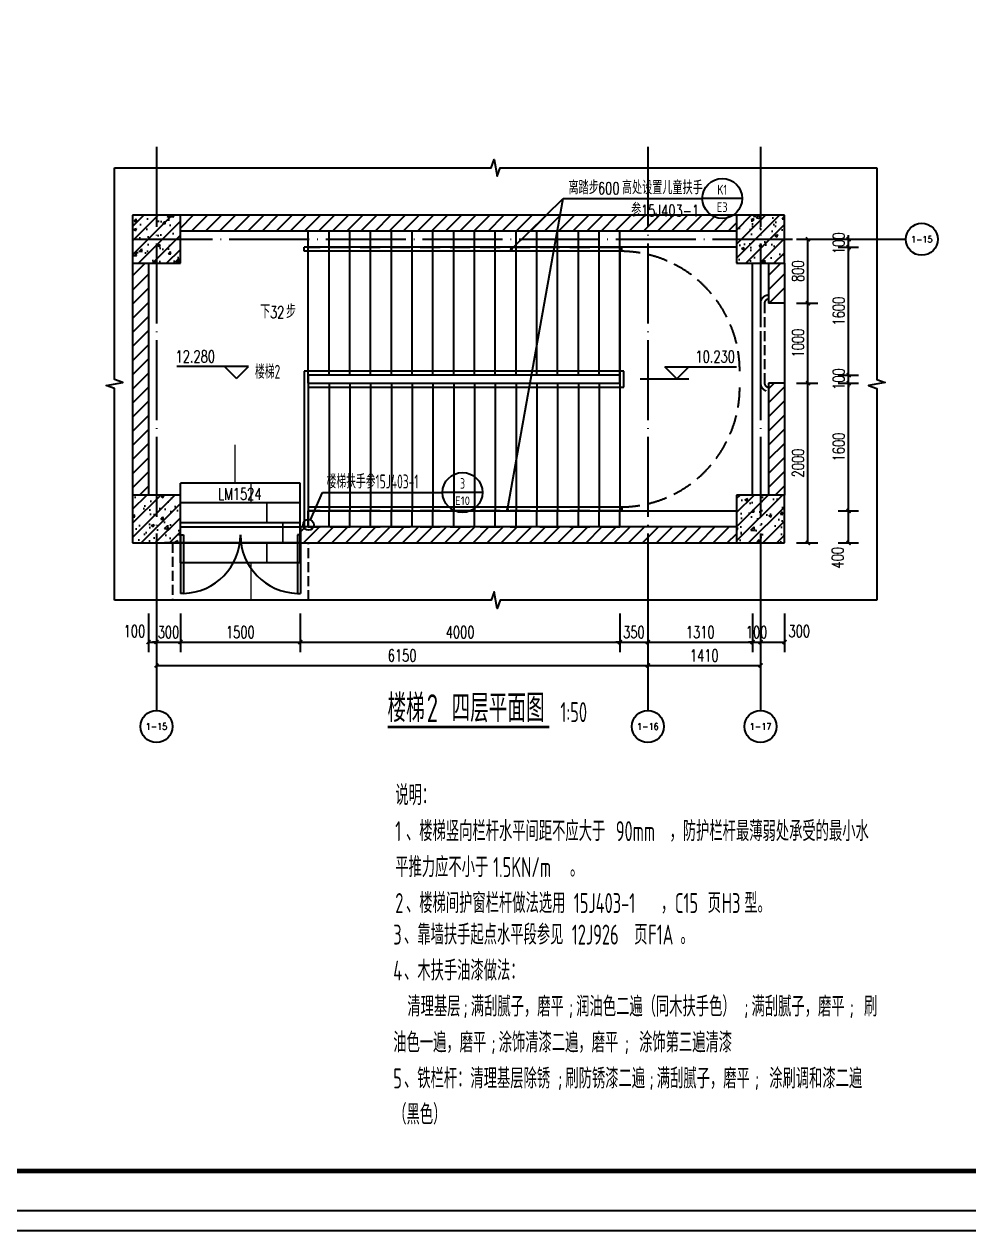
# Model space of a CAD drawing. Header units: millimetres. Extents: x -1048436 to -185795, y -983427 to 400387.
# Drawn here: x -566095 to -554272, y -688850 to -673750 of the extents above; entities that cross this region are included whole.
import ezdxf
from ezdxf.enums import TextEntityAlignment as Align

# ---------------------------------------------------------------- set-up
doc = ezdxf.new("R2010")
doc.units = ezdxf.units.MM
doc.header["$LTSCALE"] = 500
for name, pattern in [('( Dashed )', [0.75, 0.5, -0.25]), ('DASH', [0.35, 0.25, -0.1]), ('DOTE', [2.42, 2, -0.2, 0.02, -0.2])]:
    doc.linetypes.add(name, pattern=pattern)
for name, color, linetype in [('C-SHET-TTLB', 11, 'Continuous'), ('COLUMN', 254, 'Continuous'), ('DIM_LEAD', 3, 'Continuous'), ('DIM_SYMB', 3, 'Continuous'), ('PUB_DIM', 3, 'Continuous'), ('PUB_HATCH', 8, 'Continuous'), ('PUB_TEXT', 7, 'Continuous'), ('STAIR', 2, 'Continuous'), ('建-填充', 9, 'Continuous'), ('建-墙', 254, 'Continuous'), ('建-文字', 4, 'Continuous'), ('建-楼梯-扶手栏杆', 3, 'Continuous'), ('建-符号', 13, 'Continuous'), ('建-符号-门编号', 13, 'Continuous'), ('建-轴线', 16, 'DOTE'), ('建-门扇', 32, 'Continuous')]:
    doc.layers.add(name, color=color, linetype=linetype)
doc.styles.add('_TCH_AXIS', font='COMPLEX', dxfattribs={"bigfont": 'GBCBIG'})
doc.styles.add('_TCH_DIM', font='SIMPLEX', dxfattribs={"bigfont": 'GBCBIG'})
doc.styles.add('_TCH_DIM_T3', font='SIMPLEX', dxfattribs={"width": 0.705882, "bigfont": 'GBCBIG'})
doc.styles.add('_TCH_WINDOW', font='SIMPLEX', dxfattribs={"height": 3.5, "bigfont": 'GBCBIG'})
doc.styles.add('ECADI', font='hzs.shx', dxfattribs={"width": 0.7, "bigfont": 'hztxt.shx'})
doc.styles.add('XD2008', font='xd-hzs.shx', dxfattribs={"width": 0.7, "bigfont": 'xd-hztxt.shx'})
doc.dimstyles.new('_TCH_ARCH&&50', dxfattribs={"dimtxt": 148.75, "dimasz": 50, "dimexe": 125, "dimexo": 150, "dimgap": 50, "dimtad": 1, "dimdec": 0, "dimzin": 0, "dimdsep": 46, "dimtxsty": '_TCH_DIM_T3', "dimblk": 'ARCHTICK', "dimcen": 0.09, "dimclrt": 7, "dimazin": 2, "dimtfac": 1, "dimtdec": 0, "dimtix": 1, "dimtmove": 2, "dimatfit": 3, "dimldrblk": 'ARCHTICK', "dimfxl": 1, "dimtolj": 1, "dimtzin": 0, "dimarcsym": 0})
pattern_1 = [(45, (0, 89.76), (-88.388383, 88.388383), [])]
pattern_2 = [(45, (0, 0), (-88.388348, 88.388348), []), (50, (0, 0), (358.63009, -31.37607), [37.5, -412.5]), (355, (0, 0), (-69.37567, 376.09607), [30, -330]), (100.4514, (29.9, -2.6), (289.25469, 344.71977), [31.8701, -350.57106]), (46.1842, (0, 100), (533.62052, -82.7595), [56.25, -618.75]), (96.6356, (44.47, 93.1), (467.33135, 487.05894), [47.80514, -525.8565]), (351.1842, (0, 100), (467.33097, 487.0593), [45, -495]), (21, (50, 75), (298.45353, -201.30945), [37.5, -412.5]), (326, (50, 75), (121.65767, 362.57502), [30, -330]), (71.4514, (74.87, 58.22), (420.11131, 161.26525), [31.8701, -350.57106]), (37.5, (0, 0), (6.079928, 166.446927), [0, -326, 0, -335, 0, -331.25]), (7.5, (0, 0), (131.53477, 197.205856), [0, -191, 0, -318.5, 0, -126.25]), (327.5, (-111.5, 0), (266.911218, -11.277436), [0, -125, 0, -390, 0, -517.5]), (317.5, (-161.5, 0), (291.593085, 50.05249), [0, -162.5, 0, -259, 0, -367.5])]

# ---------------------------------------------------------------- blocks, each defined once
blk = doc.blocks.new('集团图框A1')
at = {"layer": 'C-SHET-TTLB'}
for points in [[(1095.85, -95.53), (1095.85, -699.53), (244.85, -699.53), (244.85, -95.53)], [(1090.85, -100.53), (1090.85, -694.53), (249.85, -694.53), (249.85, -100.53)]]:
    blk.add_lwpolyline(points, close=True, dxfattribs=at)
at = {"layer": 'C-SHET-TTLB', "const_width": 1.2}
blk.add_lwpolyline([(268.25, -110.53), (1080.85, -110.53), (1080.85, -684.53), (268.25, -684.53)], close=True, dxfattribs=at)
at = {"color": 2, "style": 'ECADI', "width": 0.7}
for tag, p in [('序号1', (1009.72, -381.88)), ('记要1', (1037.92, -381.9)), ('日期1', (1073.26, -381.71)), ('序号2', (1009.72, -387.77)), ('记要2', (1037.92, -387.79)), ('日期2', (1073.26, -387.6)), ('序号3', (1009.72, -393.63)), ('记要3', (1037.92, -393.65)), ('日期3', (1073.26, -393.46)), ('序号4', (1009.72, -399.51)), ('记要4', (1037.92, -399.53)), ('日期4', (1073.26, -399.35)), ('合作设计单位', (1042.53, -542.75)), ('审定人', (1041.84, -561.74)), ('审核人', (1041.84, -571.23)), ('设计总负责人', (1041.84, -580.99)), ('专业负责人', (1041.84, -591.72)), ('校对人', (1041.84, -601.96)), ('设计人', (1041.84, -611.83)), ('建设单位上', (1044.38, -619.93)), ('建设单位中', (1044.38, -623.89)), ('建设单位下', (1044.38, -627.74)), ('项目名称上', (1044.35, -632.3)), ('项目名称中', (1044.35, -636.38)), ('项目名称下', (1044.35, -640.33)), ('子项', (1043.59, -646.93)), ('图名上', (1044.47, -653.59)), ('图名中', (1044.47, -657.5)), ('图名下', (1044.47, -661.62)), ('工程编号', (1027.1, -667.58)), ('阶段', (1063.92, -667.61)), ('比例', (1025.96, -674.19)), ('专业', (1063.72, -673.97)), ('日期', (1026.1, -680.73)), ('图别、图号', (1066.05, -680.84))]:
    blk.add_attdef(tag, text='', height=3.5, dxfattribs=at).set_placement(p, align=Align.MIDDLE)
blk = doc.blocks.new('A1')
blk.add_blockref('集团图框A1', (-609654.51, -640037.88))
blk = doc.blocks.new('_ArchTick')
at = {"color": 0, "linetype": 'ByBlock', "const_width": 0.4}
blk.add_lwpolyline([(-0.5, -0.5), (0.5, 0.5)], dxfattribs=at)
blk = doc.blocks.new('*D253')
at = {"layer": 'Defpoints', "color": 0, "transparency": 16777216}
for p in [(-556579, -676442), (-556286, -676442), (-556579, -677242)]:
    blk.add_point(p, dxfattribs=at)
at = {"layer": 'PUB_DIM', "color": 0, "lineweight": -2, "transparency": 16777216}
for p, q in [((-556429, -676442), (-556161, -676442)), ((-556286, -677242), (-556286, -676442)), ((-556429, -677242), (-556161, -677242))]:
    blk.add_line(p, q, dxfattribs=at)
at = {"layer": 'PUB_DIM', "color": 0, "lineweight": -2, "transparency": 16777216, "xscale": 50, "yscale": 50, "zscale": 50}
for p, rotation in [((-556286, -676442), 90), ((-556286, -677242), 270)]:
    blk.add_blockref('_ArchTick', p, dxfattribs=dict(at, rotation=rotation))
at = {"layer": 'PUB_DIM', "color": 7, "transparency": 16777216, "insert": (-556410, -676842), "char_height": 148.8, "attachment_point": 5, "rotation": 90, "style": '_TCH_DIM_T3'}
blk.add_mtext('\\A1;800', dxfattribs=at)
blk = doc.blocks.new('*D254')
at = {"layer": 'Defpoints', "color": 0, "transparency": 16777216}
for p in [(-556579, -677242), (-556286, -677242), (-556579, -678242)]:
    blk.add_point(p, dxfattribs=at)
at = {"layer": 'PUB_DIM', "color": 0, "lineweight": -2, "transparency": 16777216}
for p, q in [((-556429, -677242), (-556161, -677242)), ((-556286, -678242), (-556286, -677242)), ((-556429, -678242), (-556161, -678242))]:
    blk.add_line(p, q, dxfattribs=at)
at = {"layer": 'PUB_DIM', "color": 0, "lineweight": -2, "transparency": 16777216, "xscale": 50, "yscale": 50, "zscale": 50}
for p, rotation in [((-556286, -677242), 90), ((-556286, -678242), 270)]:
    blk.add_blockref('_ArchTick', p, dxfattribs=dict(at, rotation=rotation))
at = {"layer": 'PUB_DIM', "color": 7, "transparency": 16777216, "insert": (-556410, -677742), "char_height": 148.8, "attachment_point": 5, "rotation": 90, "style": '_TCH_DIM_T3'}
blk.add_mtext('\\A1;1000', dxfattribs=at)
blk = doc.blocks.new('*D255')
at = {"layer": 'Defpoints', "color": 0, "transparency": 16777216}
for p in [(-556579, -678242), (-556286, -678242), (-556579, -680242)]:
    blk.add_point(p, dxfattribs=at)
at = {"layer": 'PUB_DIM', "color": 0, "lineweight": -2, "transparency": 16777216}
for p, q in [((-556429, -678242), (-556161, -678242)), ((-556286, -680242), (-556286, -678242)), ((-556429, -680242), (-556161, -680242))]:
    blk.add_line(p, q, dxfattribs=at)
at = {"layer": 'PUB_DIM', "color": 0, "lineweight": -2, "transparency": 16777216, "xscale": 50, "yscale": 50, "zscale": 50}
for p, rotation in [((-556286, -678242), 90), ((-556286, -680242), 270)]:
    blk.add_blockref('_ArchTick', p, dxfattribs=dict(at, rotation=rotation))
at = {"layer": 'PUB_DIM', "color": 7, "transparency": 16777216, "insert": (-556410, -679242), "char_height": 148.8, "attachment_point": 5, "rotation": 90, "style": '_TCH_DIM_T3'}
blk.add_mtext('\\A1;2000', dxfattribs=at)
blk = doc.blocks.new('*D2613')
at = {"layer": 'Defpoints', "color": 0, "transparency": 16777216}
for p in [(-564439, -681549), (-558289, -681549), (-558289, -681775)]:
    blk.add_point(p, dxfattribs=at)
at = {"layer": 'PUB_DIM', "color": 0, "lineweight": -2, "transparency": 16777216}
for p, q in [((-564439, -681699), (-564439, -681900)), ((-558289, -681699), (-558289, -681900)), ((-564439, -681775), (-558289, -681775))]:
    blk.add_line(p, q, dxfattribs=at)
at = {"layer": 'PUB_DIM', "color": 0, "lineweight": -2, "transparency": 16777216, "xscale": 50, "yscale": 50, "zscale": 50, "rotation": 180}
blk.add_blockref('_ArchTick', (-564439, -681775), dxfattribs=at)
at = {"layer": 'PUB_DIM', "color": 0, "lineweight": -2, "transparency": 16777216, "xscale": 50, "yscale": 50, "zscale": 50}
blk.add_blockref('_ArchTick', (-558289, -681775), dxfattribs=at)
at = {"layer": 'PUB_DIM', "color": 7, "transparency": 16777216, "insert": (-561364, -681651), "char_height": 148.8, "attachment_point": 5, "style": '_TCH_DIM_T3'}
blk.add_mtext('\\A1;6150', dxfattribs=at)
blk = doc.blocks.new('*D2614')
at = {"layer": 'Defpoints', "color": 0, "transparency": 16777216}
for p in [(-558289, -681549), (-556879, -681549), (-556879, -681775)]:
    blk.add_point(p, dxfattribs=at)
at = {"layer": 'PUB_DIM', "color": 0, "lineweight": -2, "transparency": 16777216}
for p, q in [((-558289, -681699), (-558289, -681900)), ((-556879, -681699), (-556879, -681900)), ((-558289, -681775), (-556879, -681775))]:
    blk.add_line(p, q, dxfattribs=at)
at = {"layer": 'PUB_DIM', "color": 0, "lineweight": -2, "transparency": 16777216, "xscale": 50, "yscale": 50, "zscale": 50, "rotation": 180}
blk.add_blockref('_ArchTick', (-558289, -681775), dxfattribs=at)
at = {"layer": 'PUB_DIM', "color": 0, "lineweight": -2, "transparency": 16777216, "xscale": 50, "yscale": 50, "zscale": 50}
blk.add_blockref('_ArchTick', (-556879, -681775), dxfattribs=at)
at = {"layer": 'PUB_DIM', "color": 7, "transparency": 16777216, "insert": (-557584, -681651), "char_height": 148.8, "attachment_point": 5, "style": '_TCH_DIM_T3'}
blk.add_mtext('\\A1;1410', dxfattribs=at)
blk = doc.blocks.new('*D2615')
at = {"layer": 'Defpoints', "color": 0, "transparency": 16777216}
for p in [(-564539, -680976), (-564439, -680976), (-564439, -681482)]:
    blk.add_point(p, dxfattribs=at)
at = {"layer": 'PUB_DIM', "color": 0, "lineweight": -2, "transparency": 16777216}
for p, q in [((-564539, -681126), (-564539, -681607)), ((-564439, -681126), (-564439, -681607)), ((-564539, -681482), (-564439, -681482))]:
    blk.add_line(p, q, dxfattribs=at)
at = {"layer": 'PUB_DIM', "color": 0, "lineweight": -2, "transparency": 16777216, "xscale": 50, "yscale": 50, "zscale": 50, "rotation": 180}
blk.add_blockref('_ArchTick', (-564539, -681482), dxfattribs=at)
at = {"layer": 'PUB_DIM', "color": 0, "lineweight": -2, "transparency": 16777216, "xscale": 50, "yscale": 50, "zscale": 50}
blk.add_blockref('_ArchTick', (-564439, -681482), dxfattribs=at)
at = {"layer": 'PUB_DIM', "color": 7, "transparency": 16777216, "insert": (-564714, -681345), "char_height": 148.8, "attachment_point": 5, "style": '_TCH_DIM_T3'}
blk.add_mtext('\\A1;100', dxfattribs=at)
blk = doc.blocks.new('*D2616')
at = {"layer": 'Defpoints', "color": 0, "transparency": 16777216}
for p in [(-564439, -680976), (-564139, -680976), (-564139, -681482)]:
    blk.add_point(p, dxfattribs=at)
at = {"layer": 'PUB_DIM', "color": 0, "lineweight": -2, "transparency": 16777216}
for p, q in [((-564439, -681126), (-564439, -681607)), ((-564139, -681126), (-564139, -681607)), ((-564439, -681482), (-564489, -681482)), ((-564439, -681482), (-564139, -681482)), ((-564139, -681482), (-564089, -681482))]:
    blk.add_line(p, q, dxfattribs=at)
at = {"layer": 'PUB_DIM', "color": 0, "lineweight": -2, "transparency": 16777216, "xscale": 50, "yscale": 50, "zscale": 50}
blk.add_blockref('_ArchTick', (-564439, -681482), dxfattribs=at)
at = {"layer": 'PUB_DIM', "color": 0, "lineweight": -2, "transparency": 16777216, "xscale": 50, "yscale": 50, "zscale": 50, "rotation": 180}
blk.add_blockref('_ArchTick', (-564139, -681482), dxfattribs=at)
at = {"layer": 'PUB_DIM', "color": 7, "transparency": 16777216, "insert": (-564289, -681358), "char_height": 148.8, "attachment_point": 5, "style": '_TCH_DIM_T3'}
blk.add_mtext('\\A1;300', dxfattribs=at)
blk = doc.blocks.new('*D2617')
at = {"layer": 'Defpoints', "color": 0, "transparency": 16777216}
for p in [(-564139, -680976), (-562639, -680976), (-562639, -681482)]:
    blk.add_point(p, dxfattribs=at)
at = {"layer": 'PUB_DIM', "color": 0, "lineweight": -2, "transparency": 16777216}
for p, q in [((-564139, -681126), (-564139, -681607)), ((-562639, -681126), (-562639, -681607)), ((-564139, -681482), (-562639, -681482))]:
    blk.add_line(p, q, dxfattribs=at)
at = {"layer": 'PUB_DIM', "color": 0, "lineweight": -2, "transparency": 16777216, "xscale": 50, "yscale": 50, "zscale": 50, "rotation": 180}
blk.add_blockref('_ArchTick', (-564139, -681482), dxfattribs=at)
at = {"layer": 'PUB_DIM', "color": 0, "lineweight": -2, "transparency": 16777216, "xscale": 50, "yscale": 50, "zscale": 50}
blk.add_blockref('_ArchTick', (-562639, -681482), dxfattribs=at)
at = {"layer": 'PUB_DIM', "color": 7, "transparency": 16777216, "insert": (-563389, -681358), "char_height": 148.8, "attachment_point": 5, "style": '_TCH_DIM_T3'}
blk.add_mtext('\\A1;1500', dxfattribs=at)
blk = doc.blocks.new('*D2618')
at = {"layer": 'Defpoints', "color": 0, "transparency": 16777216}
for p in [(-562639, -680976), (-558639, -680976), (-558639, -681482)]:
    blk.add_point(p, dxfattribs=at)
at = {"layer": 'PUB_DIM', "color": 0, "lineweight": -2, "transparency": 16777216}
for p, q in [((-562639, -681126), (-562639, -681607)), ((-558639, -681126), (-558639, -681607)), ((-562639, -681482), (-558639, -681482))]:
    blk.add_line(p, q, dxfattribs=at)
at = {"layer": 'PUB_DIM', "color": 0, "lineweight": -2, "transparency": 16777216, "xscale": 50, "yscale": 50, "zscale": 50, "rotation": 180}
blk.add_blockref('_ArchTick', (-562639, -681482), dxfattribs=at)
at = {"layer": 'PUB_DIM', "color": 0, "lineweight": -2, "transparency": 16777216, "xscale": 50, "yscale": 50, "zscale": 50}
blk.add_blockref('_ArchTick', (-558639, -681482), dxfattribs=at)
at = {"layer": 'PUB_DIM', "color": 7, "transparency": 16777216, "insert": (-560639, -681358), "char_height": 148.8, "attachment_point": 5, "style": '_TCH_DIM_T3'}
blk.add_mtext('\\A1;4000', dxfattribs=at)
blk = doc.blocks.new('*D2619')
at = {"layer": 'Defpoints', "color": 0, "transparency": 16777216}
for p in [(-558639, -680976), (-558289, -680976), (-558289, -681482)]:
    blk.add_point(p, dxfattribs=at)
at = {"layer": 'PUB_DIM', "color": 0, "lineweight": -2, "transparency": 16777216}
for p, q in [((-558639, -681126), (-558639, -681607)), ((-558289, -681126), (-558289, -681607)), ((-558639, -681482), (-558689, -681482)), ((-558639, -681482), (-558289, -681482)), ((-558289, -681482), (-558239, -681482))]:
    blk.add_line(p, q, dxfattribs=at)
at = {"layer": 'PUB_DIM', "color": 0, "lineweight": -2, "transparency": 16777216, "xscale": 50, "yscale": 50, "zscale": 50}
blk.add_blockref('_ArchTick', (-558639, -681482), dxfattribs=at)
at = {"layer": 'PUB_DIM', "color": 0, "lineweight": -2, "transparency": 16777216, "xscale": 50, "yscale": 50, "zscale": 50, "rotation": 180}
blk.add_blockref('_ArchTick', (-558289, -681482), dxfattribs=at)
at = {"layer": 'PUB_DIM', "color": 7, "transparency": 16777216, "insert": (-558464, -681358), "char_height": 148.8, "attachment_point": 5, "style": '_TCH_DIM_T3'}
blk.add_mtext('\\A1;350', dxfattribs=at)
blk = doc.blocks.new('*D2620')
at = {"layer": 'Defpoints', "color": 0, "transparency": 16777216}
for p in [(-558289, -680976), (-556979, -680976), (-556979, -681482)]:
    blk.add_point(p, dxfattribs=at)
at = {"layer": 'PUB_DIM', "color": 0, "lineweight": -2, "transparency": 16777216}
for p, q in [((-558289, -681126), (-558289, -681607)), ((-556979, -681126), (-556979, -681607)), ((-558289, -681482), (-556979, -681482))]:
    blk.add_line(p, q, dxfattribs=at)
at = {"layer": 'PUB_DIM', "color": 0, "lineweight": -2, "transparency": 16777216, "xscale": 50, "yscale": 50, "zscale": 50, "rotation": 180}
blk.add_blockref('_ArchTick', (-558289, -681482), dxfattribs=at)
at = {"layer": 'PUB_DIM', "color": 0, "lineweight": -2, "transparency": 16777216, "xscale": 50, "yscale": 50, "zscale": 50}
blk.add_blockref('_ArchTick', (-556979, -681482), dxfattribs=at)
at = {"layer": 'PUB_DIM', "color": 7, "transparency": 16777216, "insert": (-557634, -681358), "char_height": 148.8, "attachment_point": 5, "style": '_TCH_DIM_T3'}
blk.add_mtext('\\A1;1310', dxfattribs=at)
blk = doc.blocks.new('*D2621')
at = {"layer": 'Defpoints', "color": 0, "transparency": 16777216}
for p in [(-556979, -680976), (-556879, -680976), (-556879, -681482)]:
    blk.add_point(p, dxfattribs=at)
at = {"layer": 'PUB_DIM', "color": 0, "lineweight": -2, "transparency": 16777216}
for p, q in [((-556979, -681126), (-556979, -681607)), ((-556879, -681126), (-556879, -681607)), ((-556979, -681482), (-557029, -681482)), ((-556979, -681482), (-556879, -681482)), ((-556879, -681482), (-556829, -681482))]:
    blk.add_line(p, q, dxfattribs=at)
at = {"layer": 'PUB_DIM', "color": 0, "lineweight": -2, "transparency": 16777216, "xscale": 50, "yscale": 50, "zscale": 50}
blk.add_blockref('_ArchTick', (-556979, -681482), dxfattribs=at)
at = {"layer": 'PUB_DIM', "color": 0, "lineweight": -2, "transparency": 16777216, "xscale": 50, "yscale": 50, "zscale": 50, "rotation": 180}
blk.add_blockref('_ArchTick', (-556879, -681482), dxfattribs=at)
at = {"layer": 'PUB_DIM', "color": 7, "transparency": 16777216, "insert": (-556929, -681358), "char_height": 148.8, "attachment_point": 5, "style": '_TCH_DIM_T3'}
blk.add_mtext('\\A1;100', dxfattribs=at)
blk = doc.blocks.new('*D2622')
at = {"layer": 'Defpoints', "color": 0, "transparency": 16777216}
for p in [(-556879, -680976), (-556579, -680976), (-556579, -681482)]:
    blk.add_point(p, dxfattribs=at)
at = {"layer": 'PUB_DIM', "color": 0, "lineweight": -2, "transparency": 16777216}
for p, q in [((-556879, -681126), (-556879, -681607)), ((-556579, -681126), (-556579, -681607)), ((-556879, -681482), (-556579, -681482))]:
    blk.add_line(p, q, dxfattribs=at)
at = {"layer": 'PUB_DIM', "color": 0, "lineweight": -2, "transparency": 16777216, "xscale": 50, "yscale": 50, "zscale": 50, "rotation": 180}
blk.add_blockref('_ArchTick', (-556879, -681482), dxfattribs=at)
at = {"layer": 'PUB_DIM', "color": 0, "lineweight": -2, "transparency": 16777216, "xscale": 50, "yscale": 50, "zscale": 50}
blk.add_blockref('_ArchTick', (-556579, -681482), dxfattribs=at)
at = {"layer": 'PUB_DIM', "color": 7, "transparency": 16777216, "insert": (-556394, -681345), "char_height": 148.8, "attachment_point": 5, "style": '_TCH_DIM_T3'}
blk.add_mtext('\\A1;300', dxfattribs=at)
blk = doc.blocks.new('*D2623')
at = {"layer": 'Defpoints', "color": 0, "transparency": 16777216}
for p in [(-556058, -676442), (-555777, -676442), (-556058, -676542)]:
    blk.add_point(p, dxfattribs=at)
at = {"layer": 'PUB_DIM', "color": 0, "lineweight": -2, "transparency": 16777216}
for p, q in [((-555908, -676442), (-555652, -676442)), ((-555777, -676442), (-555777, -676392)), ((-555777, -676542), (-555777, -676442)), ((-555908, -676542), (-555652, -676542)), ((-555777, -676542), (-555777, -676592))]:
    blk.add_line(p, q, dxfattribs=at)
at = {"layer": 'PUB_DIM', "color": 0, "lineweight": -2, "transparency": 16777216, "xscale": 50, "yscale": 50, "zscale": 50}
for p, rotation in [((-555777, -676442), 270), ((-555777, -676542), 90)]:
    blk.add_blockref('_ArchTick', p, dxfattribs=dict(at, rotation=rotation))
at = {"layer": 'PUB_DIM', "color": 7, "transparency": 16777216, "insert": (-555901, -676492), "char_height": 148.8, "attachment_point": 5, "rotation": 90, "style": '_TCH_DIM_T3'}
blk.add_mtext('\\A1;100', dxfattribs=at)
blk = doc.blocks.new('*D2624')
at = {"layer": 'Defpoints', "color": 0, "transparency": 16777216}
for p in [(-556058, -676542), (-555777, -676542), (-556058, -678142)]:
    blk.add_point(p, dxfattribs=at)
at = {"layer": 'PUB_DIM', "color": 0, "lineweight": -2, "transparency": 16777216}
for p, q in [((-555908, -676542), (-555652, -676542)), ((-555777, -678142), (-555777, -676542)), ((-555908, -678142), (-555652, -678142))]:
    blk.add_line(p, q, dxfattribs=at)
at = {"layer": 'PUB_DIM', "color": 0, "lineweight": -2, "transparency": 16777216, "xscale": 50, "yscale": 50, "zscale": 50}
for p, rotation in [((-555777, -676542), 90), ((-555777, -678142), 270)]:
    blk.add_blockref('_ArchTick', p, dxfattribs=dict(at, rotation=rotation))
at = {"layer": 'PUB_DIM', "color": 7, "transparency": 16777216, "insert": (-555901, -677342), "char_height": 148.8, "attachment_point": 5, "rotation": 90, "style": '_TCH_DIM_T3'}
blk.add_mtext('\\A1;1600', dxfattribs=at)
blk = doc.blocks.new('*D2625')
at = {"layer": 'Defpoints', "color": 0, "transparency": 16777216}
for p in [(-556058, -678142), (-556058, -678242), (-555777, -678142)]:
    blk.add_point(p, dxfattribs=at)
at = {"layer": 'PUB_DIM', "color": 0, "lineweight": -2, "transparency": 16777216}
for p, q in [((-555777, -678142), (-555777, -678092)), ((-555908, -678142), (-555652, -678142)), ((-555908, -678242), (-555652, -678242)), ((-555777, -678242), (-555777, -678142)), ((-555777, -678242), (-555777, -678292))]:
    blk.add_line(p, q, dxfattribs=at)
at = {"layer": 'PUB_DIM', "color": 0, "lineweight": -2, "transparency": 16777216, "xscale": 50, "yscale": 50, "zscale": 50}
for p, rotation in [((-555777, -678142), 270), ((-555777, -678242), 90)]:
    blk.add_blockref('_ArchTick', p, dxfattribs=dict(at, rotation=rotation))
at = {"layer": 'PUB_DIM', "color": 7, "transparency": 16777216, "insert": (-555901, -678192), "char_height": 148.8, "attachment_point": 5, "rotation": 90, "style": '_TCH_DIM_T3'}
blk.add_mtext('\\A1;100', dxfattribs=at)
blk = doc.blocks.new('*D2626')
at = {"layer": 'Defpoints', "color": 0, "transparency": 16777216}
for p in [(-556058, -678242), (-555777, -678242), (-556058, -679842)]:
    blk.add_point(p, dxfattribs=at)
at = {"layer": 'PUB_DIM', "color": 0, "lineweight": -2, "transparency": 16777216}
for p, q in [((-555908, -678242), (-555652, -678242)), ((-555777, -679842), (-555777, -678242)), ((-555908, -679842), (-555652, -679842))]:
    blk.add_line(p, q, dxfattribs=at)
at = {"layer": 'PUB_DIM', "color": 0, "lineweight": -2, "transparency": 16777216, "xscale": 50, "yscale": 50, "zscale": 50}
for p, rotation in [((-555777, -678242), 90), ((-555777, -679842), 270)]:
    blk.add_blockref('_ArchTick', p, dxfattribs=dict(at, rotation=rotation))
at = {"layer": 'PUB_DIM', "color": 7, "transparency": 16777216, "insert": (-555901, -679042), "char_height": 148.8, "attachment_point": 5, "rotation": 90, "style": '_TCH_DIM_T3'}
blk.add_mtext('\\A1;1600', dxfattribs=at)
blk = doc.blocks.new('*D2627')
at = {"layer": 'Defpoints', "color": 0, "transparency": 16777216}
for p in [(-556058, -679842), (-555777, -679842), (-556058, -680242)]:
    blk.add_point(p, dxfattribs=at)
at = {"layer": 'PUB_DIM', "color": 0, "lineweight": -2, "transparency": 16777216}
for p, q in [((-555908, -679842), (-555652, -679842)), ((-555777, -680242), (-555777, -679842)), ((-555908, -680242), (-555652, -680242))]:
    blk.add_line(p, q, dxfattribs=at)
at = {"layer": 'PUB_DIM', "color": 0, "lineweight": -2, "transparency": 16777216, "xscale": 50, "yscale": 50, "zscale": 50}
for p, rotation in [((-555777, -679842), 90), ((-555777, -680242), 270)]:
    blk.add_blockref('_ArchTick', p, dxfattribs=dict(at, rotation=rotation))
at = {"layer": 'PUB_DIM', "color": 7, "transparency": 16777216, "insert": (-555914, -680427), "char_height": 148.8, "attachment_point": 5, "rotation": 90, "style": '_TCH_DIM_T3'}
blk.add_mtext('\\A1;400', dxfattribs=at)

msp = doc.modelspace()

# ---------------------------------------------------------------- hatches: boundary and pattern name
at = {"layer": 'PUB_HATCH'}
h = msp.add_hatch(dxfattribs=at)
h.set_pattern_fill('钢筋混凝土', color=256, scale=50, style=0)
h.set_pattern_definition(pattern_2)
h.paths.add_polyline_path([(-564738.1, -676142.2), (-564738.1, -676742.2), (-564138.1, -676742.2), (-564138.1, -676142.2)])
h = msp.add_hatch(dxfattribs=at)
h.set_pattern_fill('钢筋混凝土', color=256, scale=50, style=0)
h.set_pattern_definition(pattern_2)
h.paths.add_polyline_path([(-557179.1, -676142.5), (-557179.1, -676742.5), (-556579.1, -676742.5), (-556579.1, -676142.5)])
h = msp.add_hatch(dxfattribs=at)
h.set_pattern_fill('钢筋混凝土', color=256, scale=50, style=0)
h.set_pattern_definition(pattern_2)
h.paths.add_polyline_path([(-564738.1, -680242.2), (-564138.1, -680242.2), (-564138.1, -679642.2), (-564738.1, -679642.2)])
h = msp.add_hatch(dxfattribs=at)
h.set_pattern_fill('钢筋混凝土', color=256, scale=50, style=0)
h.set_pattern_definition(pattern_2)
h.paths.add_polyline_path([(-557179.1, -679642.2), (-557179.1, -680242.2), (-556579.1, -680242.2), (-556579.1, -679642.2)])
at = {"layer": '建-填充'}
h = msp.add_hatch(dxfattribs=at)
h.set_pattern_fill('普通砖', color=256, scale=50, style=0)
h.set_pattern_definition(pattern_1)
h.paths.add_polyline_path([(-564138.1, -676142.2), (-564138.1, -676342.2), (-557179.1, -676342.2), (-557179.1, -676142.5), (-556683.9, -676142.5), (-556683.9, -676142.2)])
h = msp.add_hatch(dxfattribs=at)
h.set_pattern_fill('普通砖', color=256, scale=50, style=0)
h.set_pattern_definition(pattern_1)
h.paths.add_polyline_path([(-564738.1, -679642.2), (-564538.1, -679642.2), (-564538.1, -676742.2), (-564738.1, -676742.2)])
h = msp.add_hatch(dxfattribs=at)
h.set_pattern_fill('普通砖', color=256, scale=50, style=0)
h.set_pattern_definition(pattern_1)
h.paths.add_polyline_path([(-556579.1, -676742.5), (-556779.1, -676742.5), (-556779.1, -677242.2), (-556579.1, -677242.2)])
h = msp.add_hatch(dxfattribs=at)
h.set_pattern_fill('普通砖', color=256, scale=50, style=0)
h.set_pattern_definition(pattern_1)
h.paths.add_polyline_path([(-556779.1, -679642.2), (-556579.1, -679642.2), (-556579.1, -678242.2), (-556779.1, -678242.2)])
h = msp.add_hatch(dxfattribs=at)
h.set_pattern_fill('普通砖', color=256, scale=50, style=0)
h.set_pattern_definition(pattern_1)
h.paths.add_polyline_path([(-557179.1, -680242.2), (-557179.1, -680042.2), (-562638.1, -680042.2), (-562638.1, -680242.2)])

# ---------------------------------------------------------------- linework, layer by layer
msp.add_line((-556579.1, -676742.2), (-556579.1, -679542.2))
at = {"const_width": 20}
msp.add_lwpolyline([(-563456, -679013.6), (-563456, -679492.2), (-563256, -679492.2), (-563256, -679742.2), (-563056, -679742.2), (-563056, -679992.2), (-562856, -679992.2), (-562856, -680242.2), (-563056, -680242.2), (-563056, -680492.2), (-563256, -680492.2), (-563256, -680957.4)], dxfattribs=at)
at = {"layer": 'COLUMN'}
for p, q in [((-564738.1, -676142.2), (-564738.1, -676742.2)), ((-564138.1, -676142.2), (-564738.1, -676142.2)), ((-564138.1, -676742.2), (-564138.1, -676142.2)), ((-557179.1, -676142.5), (-557179.1, -676742.5)), ((-556579.1, -676142.5), (-557179.1, -676142.5)), ((-556579.1, -676742.5), (-556579.1, -676142.5)), ((-564738.1, -676742.2), (-564138.1, -676742.2)), ((-557179.1, -676742.5), (-556579.1, -676742.5)), ((-564138.1, -679642.2), (-564738.1, -679642.2)), ((-564738.1, -679642.2), (-564738.1, -680242.2)), ((-564138.1, -680242.2), (-564138.1, -679642.2)), ((-557179.1, -679642.2), (-557179.1, -680242.2)), ((-556579.1, -679642.2), (-557179.1, -679642.2)), ((-556579.1, -680242.2), (-556579.1, -679642.2)), ((-564738.1, -680242.2), (-564138.1, -680242.2)), ((-557179.1, -680242.2), (-556579.1, -680242.2))]:
    msp.add_line(p, q, dxfattribs=at)
at = {"layer": 'DIM_LEAD'}
for p, q in [((-560046.6, -679824.5), (-559348.9, -675931.6)), ((-559997.3, -676565.9), (-559348.9, -675931.6)), ((-559348.9, -675931.6), (-557608.2, -675931.6))]:
    msp.add_line(p, q, dxfattribs=at)
at = {"layer": 'DIM_LEAD', "const_width": 20}
for points in [[(-560004.4, -676572.9, 1), (-559990.1, -676558.9, 1)], [(-560048.3, -679834.3, 1), (-560044.8, -679814.6, 1)]]:
    msp.add_lwpolyline(points, format="xyb", close=True, dxfattribs=at)
at = {"layer": 'DIM_SYMB'}
msp.add_lwpolyline([(-562669.1, -677342.2, 0, 0, 0), (-557839.1, -677342.2, 0, 0, 0), (-557839.1, -679042.2, 0, 0, 0), (-562259.1, -679042.2, 40, 0, 0), (-562409.1, -679042.2, 0, 0, 0)], format="xyseb", dxfattribs=at)
at = {"layer": 'PUB_HATCH', "color": 8, "linetype": 'DASH', "ltscale": 2}
for centre, start, end in [((-558639.1, -678092.2), 0, 90), ((-558639.1, -678292.2), 270, 0)]:
    msp.add_arc(centre, 1500, start, end, dxfattribs=at)
at = {"layer": 'STAIR', "linetype": '( Dashed )'}
for p, q in [((-558639.1, -676342.2), (-562539.1, -676342.2)), ((-562539.1, -676543.3), (-562539.1, -676342.2)), ((-562279.1, -676543.3), (-562279.1, -676342.2)), ((-562019.1, -676543.3), (-562019.1, -676342.2)), ((-561759.1, -676543.3), (-561759.1, -676342.2)), ((-561499.1, -676543.3), (-561499.1, -676342.2)), ((-561239.1, -676543.3), (-561239.1, -676342.2)), ((-560979.1, -676543.3), (-560979.1, -676342.2)), ((-560719.1, -676543.3), (-560719.1, -676342.2)), ((-560459.1, -676543.3), (-560459.1, -676342.2)), ((-560199.1, -676543.3), (-560199.1, -676342.2)), ((-559939.1, -676543.3), (-559939.1, -676342.2)), ((-559679.1, -676543.3), (-559679.1, -676342.2)), ((-559419.1, -676543.3), (-559419.1, -676342.2)), ((-559159.1, -676543.3), (-559159.1, -676342.2)), ((-558899.1, -676543.3), (-558899.1, -676342.2)), ((-558639.1, -676543.3), (-558639.1, -676342.2)), ((-558639.1, -676543.3), (-562539.1, -676543.3)), ((-558639.1, -679842.2), (-562539.1, -679842.2)), ((-562539.1, -680043.3), (-562539.1, -679842.2)), ((-562279.1, -680043.3), (-562279.1, -679842.2)), ((-562019.1, -680043.3), (-562019.1, -679842.2)), ((-561759.1, -680043.3), (-561759.1, -679842.2)), ((-561499.1, -680043.3), (-561499.1, -679842.2)), ((-561239.1, -680043.3), (-561239.1, -679842.2)), ((-560979.1, -680043.3), (-560979.1, -679842.2)), ((-560719.1, -680043.3), (-560719.1, -679842.2)), ((-560459.1, -680043.3), (-560459.1, -679842.2)), ((-560199.1, -680043.3), (-560199.1, -679842.2)), ((-559939.1, -680043.3), (-559939.1, -679842.2)), ((-559679.1, -680043.3), (-559679.1, -679842.2)), ((-559419.1, -680043.3), (-559419.1, -679842.2)), ((-559159.1, -680043.3), (-559159.1, -679842.2)), ((-558899.1, -680043.3), (-558899.1, -679842.2)), ((-558639.1, -680043.3), (-558639.1, -679842.2)), ((-558639.1, -680043.3), (-562539.1, -680043.3))]:
    msp.add_line(p, q, dxfattribs=at)
at = {"layer": 'STAIR'}
for p, q in [((-558614.1, -676542.2), (-562589.1, -676542.2)), ((-562589.1, -676592.2), (-562589.1, -676542.2)), ((-558614.1, -676592.2), (-562589.1, -676592.2)), ((-558639.1, -676542.2), (-562539.1, -676542.2)), ((-562539.1, -678142.2), (-562539.1, -676542.2)), ((-562279.1, -678142.2), (-562279.1, -676542.2)), ((-562019.1, -678142.2), (-562019.1, -676542.2)), ((-561759.1, -678142.2), (-561759.1, -676542.2)), ((-561499.1, -678142.2), (-561499.1, -676542.2)), ((-561239.1, -678142.2), (-561239.1, -676542.2)), ((-560979.1, -678142.2), (-560979.1, -676542.2)), ((-560719.1, -678142.2), (-560719.1, -676542.2)), ((-560459.1, -678142.2), (-560459.1, -676542.2)), ((-560199.1, -678142.2), (-560199.1, -676542.2)), ((-559939.1, -678142.2), (-559939.1, -676542.2)), ((-559679.1, -678142.2), (-559679.1, -676542.2)), ((-559419.1, -678142.2), (-559419.1, -676542.2)), ((-559159.1, -678142.2), (-559159.1, -676542.2)), ((-558899.1, -678142.2), (-558899.1, -676542.2)), ((-557179.1, -676542.2), (-558639.1, -676542.2)), ((-558639.1, -676542.2), (-558639.1, -679842.2)), ((-558639.1, -678142.2), (-558639.1, -676542.2)), ((-558614.1, -676592.2), (-558614.1, -676542.2)), ((-556979.1, -679642.2), (-556979.1, -676742.5)), ((-558589.1, -678092.2), (-562589.1, -678092.2)), ((-562589.1, -678092.2), (-562589.1, -680042.2)), ((-558589.1, -678292.2), (-558589.1, -678092.2)), ((-562539.1, -678242.2), (-562539.1, -678142.2)), ((-558639.1, -678142.2), (-562539.1, -678142.2)), ((-558639.1, -678142.2), (-562539.1, -678142.2)), ((-562539.1, -678142.2), (-562539.1, -680042.2)), ((-562539.1, -678242.2), (-558639.1, -678242.2)), ((-562539.1, -678242.2), (-562539.1, -679842.2)), ((-562539.1, -678242.2), (-558639.1, -678242.2)), ((-562539.1, -678242.2), (-562539.1, -678292.2)), ((-562279.1, -678242.2), (-562279.1, -679842.2)), ((-562019.1, -678242.2), (-562019.1, -679842.2)), ((-561759.1, -678242.2), (-561759.1, -679842.2)), ((-561499.1, -678242.2), (-561499.1, -679842.2)), ((-561239.1, -678242.2), (-561239.1, -679842.2)), ((-560979.1, -678242.2), (-560979.1, -679842.2)), ((-560719.1, -678242.2), (-560719.1, -679842.2)), ((-560459.1, -678242.2), (-560459.1, -679842.2)), ((-560199.1, -678242.2), (-560199.1, -679842.2)), ((-559939.1, -678242.2), (-559939.1, -679842.2)), ((-559679.1, -678242.2), (-559679.1, -679842.2)), ((-559419.1, -678242.2), (-559419.1, -679842.2)), ((-559159.1, -678242.2), (-559159.1, -679842.2)), ((-558899.1, -678242.2), (-558899.1, -679842.2)), ((-558639.1, -678242.2), (-558639.1, -678142.2)), ((-558639.1, -678242.2), (-558639.1, -679842.2)), ((-562539.1, -678292.2), (-558589.1, -678292.2)), ((-562638.5, -679492.2), (-564138.1, -679492.2)), ((-564138.1, -680492.2), (-564138.1, -679492.2)), ((-562638.5, -680492.2), (-562638.5, -679492.2)), ((-562638.5, -679742.2), (-564138.6, -679742.2)), ((-562539.1, -679792.2), (-558614.1, -679792.2)), ((-562539.1, -679792.2), (-562539.1, -679842.2)), ((-558614.1, -679792.2), (-558614.1, -679842.2)), ((-562539.1, -679842.2), (-558639.1, -679842.2)), ((-562539.1, -679842.2), (-558614.1, -679842.2)), ((-558639.1, -679842.2), (-557179.1, -679842.2)), ((-562638.5, -679992.2), (-564138.6, -679992.2)), ((-562539.1, -680042.2), (-562589.1, -680042.2)), ((-562639.1, -680242.2), (-564339.2, -680242.2)), ((-562638.5, -680492.2), (-564138.6, -680492.2))]:
    msp.add_line(p, q, dxfattribs=at)
at = {"layer": '建-墙'}
for p, q in [((-556683.9, -676142.2), (-564138.1, -676142.2)), ((-556683.9, -676142.5), (-556683.9, -676142.2)), ((-557179.1, -676342.2), (-564138.1, -676342.2)), ((-564738.1, -676742.2), (-564738.1, -679642.2)), ((-564538.1, -676742.2), (-564538.1, -679642.2)), ((-556779.1, -676742.5), (-556779.1, -677242.2)), ((-556579.1, -676742.5), (-556579.1, -677242.2)), ((-556579.1, -677242.2), (-556779.1, -677242.2)), ((-556779.1, -678242.2), (-556779.1, -679642.2)), ((-556579.1, -678242.2), (-556779.1, -678242.2)), ((-556579.1, -678242.2), (-556579.1, -679642.2)), ((-557179.1, -680042.2), (-562638.1, -680042.2)), ((-562638.1, -680042.2), (-562638.1, -680242.2)), ((-562638.1, -680242.2), (-557179.1, -680242.2))]:
    msp.add_line(p, q, dxfattribs=at)
at = {"layer": '建-墙', "linetype": 'DASH'}
for points in [[(-564238.1, -680242.2), (-564238.1, -680957.4)], [(-562538.1, -680957.4), (-562538.1, -680242.2)]]:
    msp.add_lwpolyline(points, dxfattribs=at)
at = {"layer": '建-楼梯-扶手栏杆', "linetype": 'DASH'}
for points in [[(-556779.1, -677142.2, 0.4142136), (-556879.1, -677242.2), (-556879.1, -678242.2, 0.4142136), (-556779.1, -678342.2, 0.4142136)], [(-556779.1, -677192.2), (-556779.1, -677192.2, 0.4142136), (-556829.1, -677242.2), (-556829.1, -678242.2, 0.4142136), (-556779.1, -678292.2), (-556779.1, -678292.2)]]:
    msp.add_lwpolyline(points, format="xyb", dxfattribs=at)
at = {"layer": '建-符号'}
for p, q in [((-557108.2, -675931.6), (-557608.2, -675931.6)), ((-555263.6, -676442.2), (-555061.4, -676442.2)), ((-563288.6, -678035.2), (-564185.6, -678035.2)), ((-563438.6, -678185.2), (-563588.6, -678035.2)), ((-563438.6, -678185.2), (-563288.6, -678035.2)), ((-557926.2, -678187.6), (-558076.2, -678037.6)), ((-558076.2, -678037.6), (-557179.2, -678037.6)), ((-557926.2, -678187.6), (-557776.2, -678037.6)), ((-558386.2, -678187.6), (-557776.2, -678187.6)), ((-562509.6, -679953.2), (-562362.6, -679610.4)), ((-562362.6, -679610.4), (-560858.5, -679610.4)), ((-560358.5, -679610.4), (-560858.5, -679610.4)), ((-555424.3, -680957.4), (-555424.3, -680957.4)), ((-555424.3, -680957.4), (-555424.3, -680957.4)), ((-564439.1, -682136.3), (-564439.1, -682338.5)), ((-558289.1, -682136.3), (-558289.1, -682338.5)), ((-556879.1, -682136.3), (-556879.1, -682338.5))]:
    msp.add_line(p, q, dxfattribs=at)
for points in [[(-564964.3, -680957.4), (-564964.3, -678308.7), (-565069.3, -678270.4), (-564859.3, -678233.4), (-564964.3, -678196.2), (-564964.3, -675547.4)], [(-564964.3, -675547.4), (-560250.6, -675547.4), (-560212.3, -675442.4), (-560175.3, -675652.4), (-560138.1, -675547.4), (-555424.3, -675547.4)], [(-555424.3, -675547.4), (-555424.3, -678196.2), (-555319.3, -678234.4), (-555529.3, -678271.4), (-555424.3, -678308.7), (-555424.3, -680957.4)], [(-555424.3, -680957.4), (-560138.1, -680957.4), (-560176.3, -681062.4), (-560213.3, -680852.4), (-560250.6, -680957.4), (-564964.3, -680957.4)]]:
    msp.add_lwpolyline(points, dxfattribs=at)
at = {"layer": '建-符号', "const_width": 35}
msp.add_lwpolyline([(-561547.4, -682546), (-559523.8, -682546)], dxfattribs=at)
at = {"layer": '建-符号'}
for centre, radius in [((-557358.2, -675931.6), 250), ((-554861.4, -676442.2), 200), ((-560608.5, -679610.4), 250), ((-562536.4, -680015.7), 68.1), ((-564439.1, -682538.5), 200), ((-558289.1, -682538.5), 200), ((-556879.1, -682538.5), 200)]:
    msp.add_circle(centre, radius, dxfattribs=at)
at = {"layer": '建-轴线'}
for p, q in [((-564439.1, -675285.1), (-564439.1, -682136.3)), ((-558289.1, -675285.1), (-558289.1, -682136.3)), ((-556879.1, -675285.1), (-556879.1, -682136.3))]:
    msp.add_line(p, q, dxfattribs=at)
msp.add_lwpolyline([(-564739.1, -676442.2), (-555263.6, -676442.2)], dxfattribs=at)
at = {"layer": '建-门扇'}
for p, q in [((-564138.1, -680042.2), (-562638.1, -680042.2)), ((-564138.1, -680142.2), (-564138.1, -680873.5)), ((-564138.1, -680142.2), (-564100.6, -680142.2)), ((-564138.1, -680242.2), (-562638.1, -680242.2)), ((-564100.6, -680142.2), (-564100.6, -680873.5)), ((-562675.6, -680142.2), (-562675.6, -680873.5)), ((-562638.1, -680142.2), (-562675.6, -680142.2)), ((-562638.1, -680142.2), (-562638.1, -680873.5)), ((-564100.6, -680873.5), (-564138.1, -680873.5)), ((-562675.6, -680873.5), (-562638.1, -680873.5))]:
    msp.add_line(p, q, dxfattribs=at)
for centre, start, end in [((-564119.4, -680142.2), 271.46928, 360), ((-562656.9, -680142.2), 180, 268.53072)]:
    msp.add_arc(centre, 731.3, start, end, dxfattribs=at)

# ---------------------------------------------------------------- block references
at = {"xscale": 50, "yscale": 50, "zscale": 50}
msp.add_blockref('A1', (29891564, 31348020.2), dxfattribs=at)

# ---------------------------------------------------------------- texts
at = {"layer": 'PUB_TEXT', "style": '_TCH_DIM'}
for s, height, p in [('离踏步', 168.79, (-559282.5, -675879.1)), ('高处设置儿童扶手', 168.79, (-558613.9, -675879.1)), ('参', 168.8, (-558498.6, -676159.1)), ('下', 168.8, (-563141.3, -677429.7)), ('步', 168.8, (-562818.4, -677429.7))]:
    msp.add_text(s, height=height, dxfattribs=at).set_placement(p)
at = {"layer": 'PUB_TEXT'}
for s, height, style, width, p in [('600', 148.75, '_TCH_DIM', 0.705882, (-558913.9, -675879.1)), ('15J403-1', 148.75, '_TCH_DIM', 0.705882, (-558375.7, -676159.1)), ('32', 148.75, '_TCH_DIM', 0.705882, (-563018.4, -677429.7)), ('楼梯', 350, 'XD2008', 0.7, (-561547.4, -682484.3)), ('2', 350, 'XD2008', 0.7, (-561057.4, -682484.3)), ('四层平面图', 350, 'XD2008', 0.7, (-560745.5, -682484.3)), ('1:50', 250, 'XD2008', 0.7, (-559383.8, -682484.3)), ('说明：', 250, 'XD2008', 0.7, (-561450.5, -683523.4)), ('1', 250, 'XD2008', 0.7, (-561450.5, -683973.4)), ('、楼梯竖向栏杆水平间距不应大于', 250, 'XD2008', 0.7, (-561315.9, -683973.4)), ('90mm', 250, 'XD2008', 0.7, (-558690.9, -683973.4)), ('，防护栏杆最薄弱处承受的最小水', 250, 'XD2008', 0.7, (-558017.8, -683973.4)), ('平推力应不小于', 250, 'XD2008', 0.7, (-561450.5, -684423.4)), ('1.5KN/m', 250, 'XD2008', 0.7, (-560225.5, -684423.4)), ('。', 250, 'XD2008', 0.7, (-559263, -684423.4)), ('2', 250, 'XD2008', 0.7, (-561450.5, -684873.4)), ('、楼梯间护窗栏杆做法选用', 250, 'XD2008', 0.7, (-561315.9, -684873.4)), ('15J403-1', 250, 'XD2008', 0.7, (-559215.9, -684873.4)), ('C15', 250, 'XD2008', 0.7, (-557950.5, -684873.4)), ('页', 250, 'XD2008', 0.7, (-557539.9, -684873.4)), ('H3', 250, 'XD2008', 0.7, (-557364.9, -684873.4)), ('型。', 250, 'XD2008', 0.7, (-557082.2, -684873.4)), ('，', 250, 'XD2008', 0.7, (-558125.5, -684873.4)), ('3', 250, 'XD2008', 0.7, (-561475.4, -685267.9)), ('、靠墙扶手起点水平段参见', 250, 'XD2008', 0.7, (-561340.8, -685267.9)), ('12J926', 250, 'XD2008', 0.7, (-559240.8, -685267.9)), ('页', 250, 'XD2008', 0.7, (-558460, -685267.9)), ('F1A', 250, 'XD2008', 0.7, (-558285, -685267.9)), ('。', 250, 'XD2008', 0.7, (-557881.2, -685267.9)), ('4', 250, 'XD2008', 0.7, (-561475.4, -685717.9)), ('、木扶手油漆做法：', 250, 'XD2008', 0.7, (-561340.8, -685717.9)), ('清理基层', 250, 'XD2008', 0.7, (-561299, -686167.9)), ('满刮腻子，磨平', 250, 'XD2008', 0.7, (-560504.8, -686167.9)), ('润油色二遍（同木扶手色）', 250, 'XD2008', 0.7, (-559185.6, -686167.9)), ('满刮腻子，磨平', 250, 'XD2008', 0.7, (-556991.4, -686167.9)), ('刷', 250, 'XD2008', 0.7, (-555583.9, -686167.9)), (';', 250, 'XD2008', 0.7, (-560599, -686167.9)), (';', 250, 'XD2008', 0.7, (-559279.8, -686167.9)), (';', 250, 'XD2008', 0.7, (-557085.6, -686167.9)), (';', 250, 'XD2008', 0.7, (-555766.4, -686167.9)), ('油色一遍，磨平', 250, 'XD2008', 0.7, (-561475.4, -686617.9)), ('涂饰清漆二遍，磨平', 250, 'XD2008', 0.7, (-560156.2, -686617.9)), ('涂饰第三遍清漆', 250, 'XD2008', 0.7, (-558398.8, -686617.9)), (';', 250, 'XD2008', 0.7, (-560250.4, -686617.9)), (';', 250, 'XD2008', 0.7, (-558581.2, -686617.9)), ('5', 250, 'XD2008', 0.7, (-561475.4, -687067.9)), ('、铁栏杆：清理基层除锈', 250, 'XD2008', 0.7, (-561340.8, -687067.9)), ('刷防锈漆二遍', 250, 'XD2008', 0.7, (-559321.6, -687067.9)), ('满刮腻子，磨平', 250, 'XD2008', 0.7, (-558177.3, -687067.9)), ('涂刷调和漆二遍', 250, 'XD2008', 0.7, (-556769.9, -687067.9)), (';', 250, 'XD2008', 0.7, (-559415.8, -687067.9)), (';', 250, 'XD2008', 0.7, (-558271.6, -687067.9)), (';', 250, 'XD2008', 0.7, (-556952.3, -687067.9)), ('（黑色）', 250, 'XD2008', 0.7, (-561475.4, -687517.9))]:
    msp.add_text(s, height=height, dxfattribs=dict(at, style=style, width=width)).set_placement(p)
at = {"layer": '建-文字', "style": 'XD2008', "width": 1.238095}
for s, height, p, p2 in [('K1', 124.14, (-557420.3, -675884.4), (-557296.1, -675884.4)), ('E3', 121.97, (-557425.3, -676101.1), (-557291.1, -676101.1)), ('3', 133.4, (-560639.6, -679564.5), (-560577.3, -679564.5)), ('E10', 106.32, (-560702.4, -679766.8), (-560514.6, -679766.8))]:
    msp.add_text(s, height=height, dxfattribs=at).set_placement(p, p2, align=Align.FIT)
at = {"layer": '建-文字', "style": '_TCH_AXIS'}
for s, p, p2 in [('1-15', (-554995.5, -676482.5), (-554727.3, -676482.5)), ('1-15', (-564573.2, -682578.7), (-564305, -682578.7)), ('1-16', (-558423.2, -682578.7), (-558155, -682578.7)), ('1-17', (-557013.2, -682578.7), (-556745, -682578.7))]:
    msp.add_text(s, height=80.46, dxfattribs=at).set_placement(p, p2, align=Align.FIT)
at = {"layer": '建-文字'}
for s, height, style, width, p in [('12.280', 148.75, '_TCH_DIM', 0.705882, (-564200.6, -677982.7)), ('10.230', 148.75, '_TCH_DIM', 0.705882, (-557694.2, -677985.1)), ('楼梯', 175, 'XD2008', 0.7, (-563206.3, -678187.8)), ('2', 175, 'XD2008', 0.7, (-562961.3, -678187.8)), ('楼梯扶手参', 175, 'XD2008', 0.7, (-562310.1, -679560.6)), ('15J403-1', 175, 'XD2008', 0.7, (-561697.6, -679560.6))]:
    msp.add_text(s, height=height, dxfattribs=dict(at, style=style, width=width)).set_placement(p)
at = {"layer": '建-符号-门编号', "style": '_TCH_WINDOW', "width": 0.705882}
msp.add_text('LM1524', height=148.75, dxfattribs=at).set_placement((-563668.1, -679703.4))

# ---------------------------------------------------------------- dimensions: what is measured, and where the dimension line sits
at = {"layer": 'PUB_DIM'}
for p1, p2, distance, picture, middle in [((-556057.6, -676542.2), (-556057.6, -676442.2), -281.1, '*D2623', (-555900.9, -676492.2)), ((-556579.1, -677242.2), (-556579.1, -676442.2), -293.5, '*D253', (-556410, -676842.2)), ((-556057.6, -678142.2), (-556057.6, -676542.2), -281.1, '*D2624', (-555900.9, -677342.2)), ((-556579.1, -678242.2), (-556579.1, -677242.2), -293.5, '*D254', (-556410, -677742.2)), ((-556057.6, -678242.2), (-556057.6, -678142.2), -281.1, '*D2625', (-555900.9, -678192.2)), ((-556579.1, -680242.2), (-556579.1, -678242.2), -293.5, '*D255', (-556410, -679242.2)), ((-556057.6, -679842.2), (-556057.6, -678242.2), -281.1, '*D2626', (-555900.9, -679042.2)), ((-564439.1, -680976.3), (-564139.2, -680976.3), -506, '*D2616', (-564289.1, -681357.9)), ((-564139.2, -680976.3), (-562639.1, -680976.3), -506, '*D2617', (-563389.1, -681357.9)), ((-562639.1, -680976.3), (-558639.1, -680976.3), -506, '*D2618', (-560639.1, -681357.9)), ((-558639.1, -680976.3), (-558289.1, -680976.3), -506, '*D2619', (-558464.1, -681357.9)), ((-558289.1, -680976.3), (-556979.1, -680976.3), -506, '*D2620', (-557634.1, -681357.9)), ((-556979.1, -680976.3), (-556879.1, -680976.3), -506, '*D2621', (-556929.1, -681357.9)), ((-564439.1, -681549.2), (-558289.1, -681549.2), -226, '*D2613', (-561364.1, -681650.8)), ((-558289.1, -681549.2), (-556879.1, -681549.2), -226, '*D2614', (-557584.1, -681650.8))]:
    dim = msp.add_aligned_dim(p1=p1, p2=p2, distance=distance, dimstyle='_TCH_ARCH&&50', dxfattribs=at)
    dim.commit()
    dim.dimension.update_dxf_attribs({"geometry": picture, "text_midpoint": middle})
for base, p1, p2, angle, picture, middle in [((-555776.6, -679842.2), (-556057.6, -680242.2), (-556057.6, -679842.2), 90, '*D2627', (-555914.1, -680427.2)), ((-564439.1, -681482.3), (-564539.2, -680976.3), (-564439.1, -680976.3), 0, '*D2615', (-564714.2, -681344.8)), ((-556579.1, -681482.3), (-556879.1, -680976.3), (-556579.1, -680976.3), 0, '*D2622', (-556394.1, -681344.8))]:
    dim = msp.add_linear_dim(base=base, p1=p1, p2=p2, angle=angle, dimstyle='_TCH_ARCH&&50', dxfattribs=at)
    dim.commit()
    dim.dimension.update_dxf_attribs({"geometry": picture, "text_midpoint": middle, "dimtype": 129})

doc.saveas('drawing.dxf')
